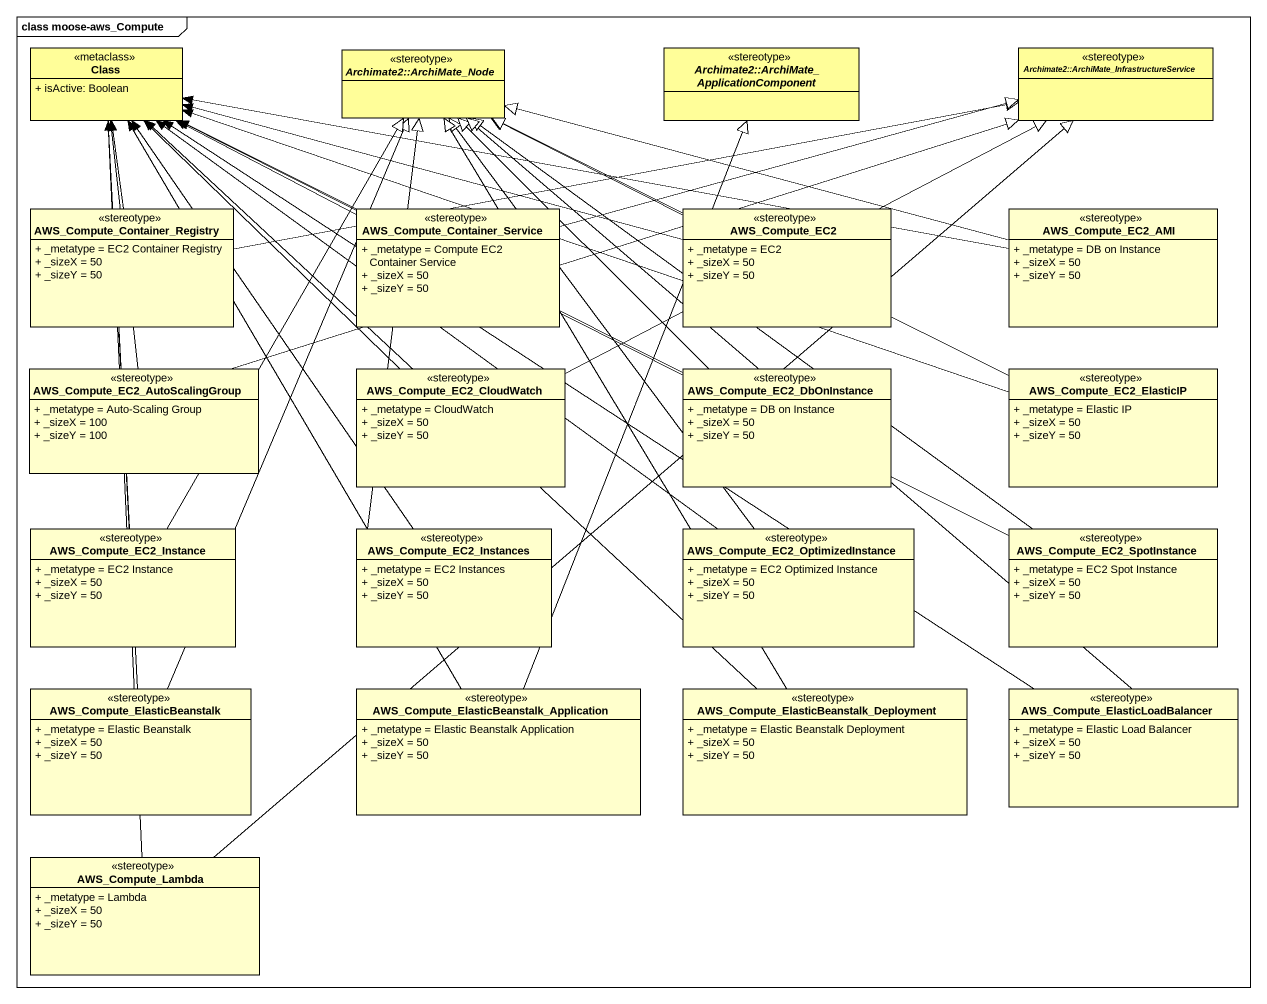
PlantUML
@startuml
mainframe class moose-aws_Compute
hide circle
hide empty members
skinparam classAttributeIconSize 0
class "Class" as Class_ <<metaclass>> #FFFE99 {
  + isActive: Boolean
}
abstract class "Archimate2::ArchiMate_Node" as Archimate2_ArchiMate_Node <<stereotype>> #FFFE99
abstract class "Archimate2::ArchiMate_ApplicationComponent" as Archimate2_ArchiMate <<stereotype>> #FFFE99
abstract class "Archimate2::ArchiMate_InfrastructureService" as Archimate2_ArchiMate_2 <<stereotype>> #FFFE99
class "AWS_Compute_Container_Registry" as AWS_Compute_Container <<stereotype>> {
  + _metatype = EC2 Container Registry
  + _sizeX = 50
  + _sizeY = 50
}
class "AWS_Compute_Container_Service" as AWS_Compute_Container_2 <<stereotype>> {
  + _metatype = Compute EC2 Container Service
  + _sizeX = 50
  + _sizeY = 50
}
class AWS_Compute_EC2 <<stereotype>> {
  + _metatype = EC2
  + _sizeX = 50
  + _sizeY = 50
}
class AWS_Compute_EC2_AMI <<stereotype>> {
  + _metatype = DB on Instance
  + _sizeX = 50
  + _sizeY = 50
}
class "AWS_Compute_EC2_AutoScalingGroup" as AWS_Compute_EC2_2 <<stereotype>> {
  + _metatype = Auto-Scaling Group
  + _sizeX = 100
  + _sizeY = 100
}
class AWS_Compute_EC2_CloudWatch <<stereotype>> {
  + _metatype = CloudWatch
  + _sizeX = 50
  + _sizeY = 50
}
class AWS_Compute_EC2_DbOnInstance <<stereotype>> {
  + _metatype = DB on Instance
  + _sizeX = 50
  + _sizeY = 50
}
class AWS_Compute_EC2_ElasticIP <<stereotype>> {
  + _metatype = Elastic IP
  + _sizeX = 50
  + _sizeY = 50
}
class AWS_Compute_EC2_Instance <<stereotype>> {
  + _metatype = EC2 Instance
  + _sizeX = 50
  + _sizeY = 50
}
class AWS_Compute_EC2_Instances <<stereotype>> {
  + _metatype = EC2 Instances
  + _sizeX = 50
  + _sizeY = 50
}
class "AWS_Compute_EC2_OptimizedInstance" as AWS_Compute_EC2_3 <<stereotype>> {
  + _metatype = EC2 Optimized Instance
  + _sizeX = 50
  + _sizeY = 50
}
class AWS_Compute_EC2_SpotInstance <<stereotype>> {
  + _metatype = EC2 Spot Instance
  + _sizeX = 50
  + _sizeY = 50
}
class AWS_Compute_ElasticBeanstalk <<stereotype>> {
  + _metatype = Elastic Beanstalk
  + _sizeX = 50
  + _sizeY = 50
}
class "AWS_Compute_ElasticBeanstalk_Application" as AWS_Compute <<stereotype>> {
  + _metatype = Elastic Beanstalk Application
  + _sizeX = 50
  + _sizeY = 50
}
class "AWS_Compute_ElasticBeanstalk_Deployment" as AWS_Compute_2 <<stereotype>> {
  + _metatype = Elastic Beanstalk Deployment
  + _sizeX = 50
  + _sizeY = 50
}
class "AWS_Compute_ElasticLoadBalancer" as AWS_Compute_3 <<stereotype>> {
  + _metatype = Elastic Load Balancer
  + _sizeX = 50
  + _sizeY = 50
}
class AWS_Compute_Lambda <<stereotype>> {
  + _metatype = Lambda
  + _sizeX = 50
  + _sizeY = 50
}
AWS_Compute_Container -up-> Class_
AWS_Compute_Container -right-|> Archimate2_ArchiMate_2
AWS_Compute_Container_2 -left-> Class_
AWS_Compute_Container_2 -right-|> Archimate2_ArchiMate_2
AWS_Compute_EC2 -left-> Class_
AWS_Compute_EC2 -left-|> Archimate2_ArchiMate_Node
AWS_Compute_EC2_AMI -left-> Class_
AWS_Compute_EC2_AMI -left-|> Archimate2_ArchiMate_Node
AWS_Compute_EC2_2 -up-> Class_
AWS_Compute_EC2_2 -right-|> Archimate2_ArchiMate_2
AWS_Compute_EC2_CloudWatch -up-> Class_
AWS_Compute_EC2_CloudWatch -right-|> Archimate2_ArchiMate_2
AWS_Compute_EC2_DbOnInstance -left-> Class_
AWS_Compute_EC2_DbOnInstance -up-|> Archimate2_ArchiMate_Node
AWS_Compute_EC2_ElasticIP -left-> Class_
AWS_Compute_EC2_ElasticIP -left-|> Archimate2_ArchiMate_Node
AWS_Compute_EC2_Instance -up-> Class_
AWS_Compute_EC2_Instance -up-|> Archimate2_ArchiMate_Node
AWS_Compute_EC2_Instances -up-> Class_
AWS_Compute_EC2_Instances -up-|> Archimate2_ArchiMate_Node
AWS_Compute_EC2_3 -up-> Class_
AWS_Compute_EC2_3 -up-|> Archimate2_ArchiMate_Node
AWS_Compute_EC2_SpotInstance -left-> Class_
AWS_Compute_EC2_SpotInstance -up-|> Archimate2_ArchiMate_Node
AWS_Compute_ElasticBeanstalk -up-> Class_
AWS_Compute_ElasticBeanstalk -up-|> Archimate2_ArchiMate_Node
AWS_Compute -up-> Class_
AWS_Compute -up-|> Archimate2_ArchiMate
AWS_Compute_2 -up-> Class_
AWS_Compute_2 -up-|> Archimate2_ArchiMate_Node
AWS_Compute_3 -up-> Class_
AWS_Compute_3 -up-|> Archimate2_ArchiMate_Node
AWS_Compute_Lambda -up-> Class_
AWS_Compute_Lambda -up-|> Archimate2_ArchiMate_2
@enduml
